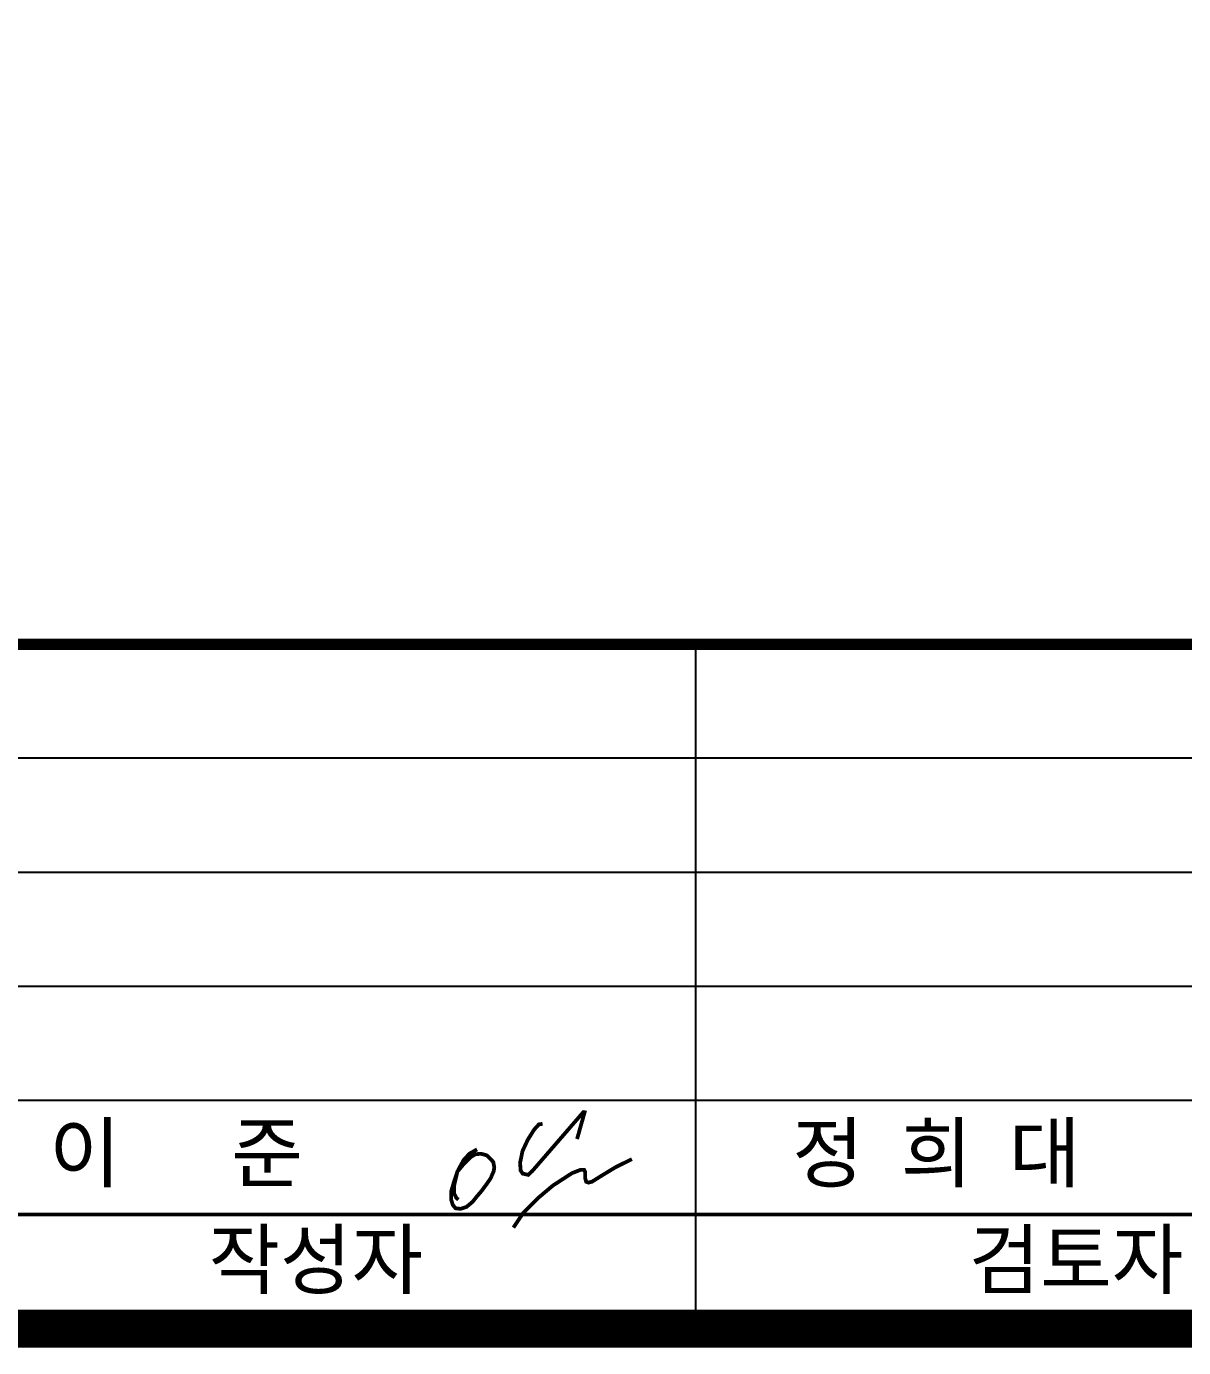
# Model space of a CAD drawing. Header units: feet. Extents: x 0 to 168200, y 0 to 118800.
# Drawn here: x 93554 to 105732, y 3800 to 17700 of the extents above; entities that cross this region are included whole.
import ezdxf
from ezdxf.enums import TextEntityAlignment as Align

# ---------------------------------------------------------------- set-up
doc = ezdxf.new("R2010")
doc.units = ezdxf.units.FT
doc.header["$LTSCALE"] = 1100
doc.header["$MEASUREMENT"] = 0
for name, color, linetype in [('CX-BORD', 3, 'CONTINUOUS'), ('CX-BORD-LIN1', 4, 'CONTINUOUS'), ('CX-BORD-LIN2', 3, 'CONTINUOUS'), ('CX-BORD-TEX2', 7, 'CONTINUOUS'), ('CX-BORD-TEX3', 6, 'CONTINUOUS')]:
    doc.layers.add(name, color=color, linetype=linetype)
doc.styles.add('TB_TEXT', font='')
doc.styles.add('TB_WBTXT', font='')
doc.styles.add('TB_WMTXT', font='')
doc.styles.get('TB_TEXT').set_extended_font_data('DotumChe')
doc.styles.get('TB_WBTXT').set_extended_font_data('Dotum')
doc.styles.get('TB_WMTXT').set_extended_font_data('DotumChe')

# ---------------------------------------------------------------- blocks, each defined once
blk = doc.blocks.new('CXBLKA1')
at = {"layer": 'CX-BORD-LIN1', "const_width": 2}
blk.add_lwpolyline([(796, 0), (0, 0), (0, 554), (796, 554)], close=True, dxfattribs=at)
at = {"layer": 'CX-BORD-LIN1'}
for points, const_width in [([(796, 36), (0, 36)], 0.6), ([(558, 6), (270, 6)], 0.2)]:
    blk.add_lwpolyline(points, dxfattribs=dict(at, const_width=const_width))
blk.add_lwpolyline([(478, 0), (478, 36)], dxfattribs=at)
at = {"layer": 'CX-BORD-LIN1', "const_width": 0.2, "elevation": 1}
for points in [[(469.931, 10.769), (469.736, 10.741), (469.487, 10.466), (469.153, 9.934), (468.873, 9.332), (468.747, 8.716), (468.778, 8.315), (468.885, 8.15), (469.176, 8.087), (469.399, 8.296), (472.077, 11.387), (472.143, 11.377), (471.745, 9.968)], [(466.484, 9.424), (466.093, 9.205), (465.79, 8.885), (465.565, 8.48), (465.448, 8.256), (465.285, 7.768), (465.122, 7.214), (465.118, 6.803), (465.204, 6.512), (465.352, 6.328), (465.623, 6.298), (465.93, 6.403), (466.253, 6.673), (466.456, 6.928), (466.711, 7.227), (467.01, 7.629), (467.204, 7.916), (467.366, 8.297), (467.389, 8.494), (467.336, 8.764), (467.01, 9.106), (466.693, 9.196), (466.395, 9.17), (466.162, 9.028), (465.73, 8.592), (465.448, 8.256), (465.278, 7.528), (465.278, 7.11), (465.392, 6.873), (465.503, 6.78)], [(468.396, 5.311), (468.923, 6.099), (469.681, 6.856), (470.471, 7.521), (471.473, 8.172), (471.931, 8.352), (472.115, 8.352), (472.177, 8.225), (472.174, 7.897), (472.227, 7.724), (472.347, 7.679), (472.527, 7.724), (472.986, 8.011), (473.766, 8.485), (474.628, 8.912)]]:
    blk.add_lwpolyline(points, dxfattribs=at)
at = {"layer": 'CX-BORD-LIN2'}
blk.add_line((558, 30), (270, 30), dxfattribs=at)
for points in [[(558, 24), (270, 24)], [(558, 18), (270, 18)], [(558, 12), (270, 12)]]:
    blk.add_lwpolyline(points, dxfattribs=at)
at = {"layer": 'CX-BORD-LIN1', "style": 'TB_TEXT'}
for s, p in [('이   준', (450.639, 9.277, 1)), ('정 희 대', (490.654, 9.277, 1))]:
    blk.add_text(s, height=3.0012, dxfattribs=at).set_placement(p, align=Align.MIDDLE)
for tag, p in [('TR_RCON5', (342.303, 33)), ('TR_RCON4', (342.303, 27)), ('TR_RCON3', (342.303, 21)), ('TR_RCON2', (342.303, 15)), ('TR_RCON1', (342.303, 9))]:
    blk.add_attdef(tag, text='', height=3.5, dxfattribs=at).set_placement(p, align=Align.MIDDLE_LEFT)
for tag, height, p in [('TR_DGN5', 3.5, (451.118, 33)), ('TR_CHK5', 3.5, (491.118, 33)), ('TR_RNUM5', 3, (285.105, 32.637)), ('TR_RDAT5', 3.5, (317.5, 33)), ('TR_APP5', 3.5, (531.118, 33)), ('TR_RDAT4', 3.5, (317.5, 27)), ('TR_DGN4', 3.5, (451.118, 27)), ('TR_CHK4', 3.5, (491.118, 27)), ('TR_APP4', 3.5, (531.118, 27)), ('TR_RNUM4', 3, (285.105, 26.637)), ('TR_RDAT3', 3.5, (317.5, 21)), ('TR_DGN3', 3.5, (451.118, 21)), ('TR_CHK3', 3.5, (491.118, 21)), ('TR_APP3', 3.5, (531.118, 21)), ('TR_RNUM3', 3, (285.105, 20.637)), ('TR_RDAT2', 3.5, (317.5, 15)), ('TR_DGN2', 3.5, (451.118, 15)), ('TR_CHK2', 3.5, (491.118, 15)), ('TR_APP2', 3.5, (531.118, 15)), ('TR_RNUM2', 3, (285.105, 14.637)), ('TR_RDAT1', 3.5, (317.5, 9)), ('TR_DGN1', 3.5, (451.118, 9)), ('TR_CHK1', 3.5, (491.118, 9)), ('TR_APP1', 3.5, (531.118, 9)), ('TR_RNUM1', 3, (285.105, 8.637))]:
    blk.add_attdef(tag, text='', height=height, dxfattribs=at).set_placement(p, align=Align.MIDDLE_CENTER)
at = {"layer": 'CX-BORD-LIN2', "style": 'TB_TEXT'}
blk.add_attdef('TD_VERSION', text='', height=3, rotation=90, dxfattribs=at).set_placement((800.5, 48.015), align=Align.MIDDLE_CENTER)
at = {"layer": 'CX-BORD-TEX2', "style": 'TB_WMTXT'}
for tag, height, p in [('TB_CNAME', 5, (15.345, 531.832)), ('TB_CSCOP', 4, (16.635, 523.832))]:
    blk.add_attdef(tag, text='', height=height, dxfattribs=at).set_placement(p, align=Align.BOTTOM_LEFT)
at = {"layer": 'CX-BORD-TEX2', "style": 'TB_WBTXT'}
for tag, height, p in [('TB_MTITIL', 10, (398, 533.326)), ('TB_STITL', 7, (398, 518.326))]:
    blk.add_attdef(tag, text='', height=height, dxfattribs=at).set_placement(p, align=Align.MIDDLE_CENTER)
at = {"layer": 'CX-BORD-TEX3', "style": 'TB_TEXT'}
for s, p in [('작성자', (458, 3.662)), ('검토자', (498, 3.662))]:
    blk.add_text(s, height=3, dxfattribs=at).set_placement(p, align=Align.MIDDLE)
for tag, height, p in [('TD_LNDST', 4.5, (215, 31.5)), ('TD_DSECT', 4.5, (605.5, 31.5)), ('TD_DDIST', 4.5, (654.5, 31.5)), ('TD_DNAME_TOP', 4.5, (755, 27.957)), ('TD_CSECT', 4.5, (605.5, 22.5)), ('TD_CDIST', 4.5, (654.5, 22.5)), ('TD_DNAME_MAIN', 4.5, (755, 21.473)), ('TD_DNAME_BOT', 3, (755, 15.249)), ('TD_HSCAL', 4.5, (620.884, 13.748)), ('TD_VSCAL', 4.5, (656.861, 13.748)), ('TD_CCOMP', 4.5, (215, 13.593)), ('TD_FIELD', 4.5, (180, 5.125)), ('TD_CSTEP', 4.5, (250.744, 5.125)), ('TD_DWGCODE', 4.5, (637, 4.791)), ('TD_DWGNO', 4.5, (755, 5.002))]:
    blk.add_attdef(tag, text='', height=height, dxfattribs=at).set_placement(p, align=Align.MIDDLE_CENTER)
for tag, height, width, p in [('TD_DCOMP', 4.5, 0.95, (215, 22.588)), ('TD_CNAME', 5, 0.78, (65, 7.596))]:
    blk.add_attdef(tag, text='', height=height, dxfattribs=dict(at, width=width)).set_placement(p, align=Align.MIDDLE_CENTER)

msp = doc.modelspace()

# ---------------------------------------------------------------- block references
at = {"layer": 'CX-BORD', "xscale": 200, "yscale": 200, "zscale": 200}
msp.add_blockref('CXBLKA1', (5000, 4000), dxfattribs=at)

doc.saveas('drawing.dxf')
